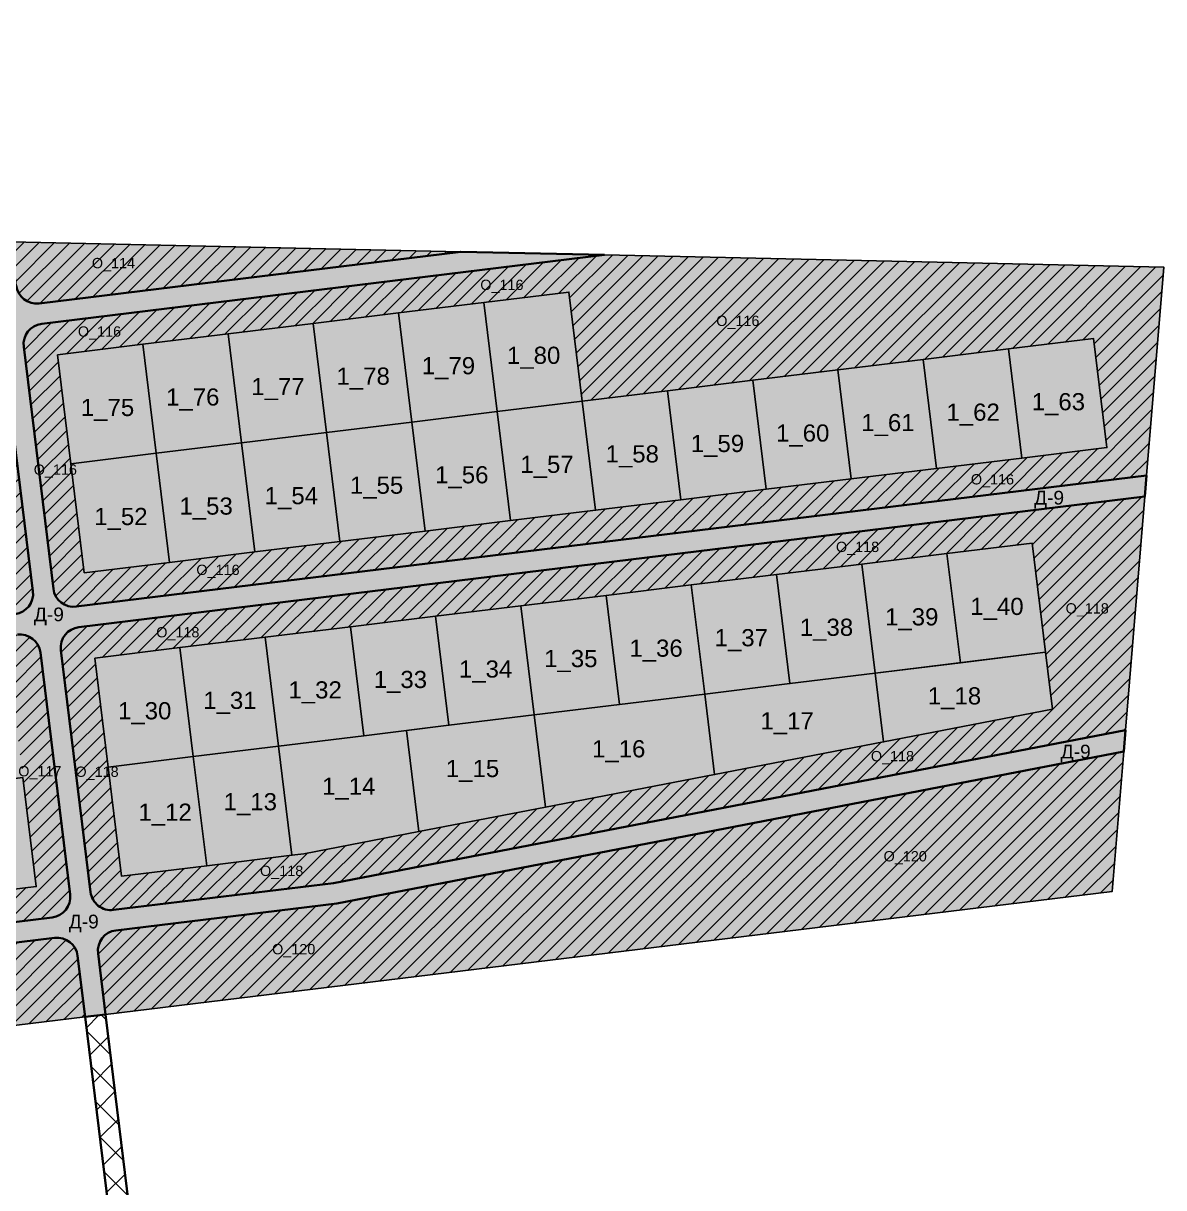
# Model space of a CAD drawing. Header units: millimetres. Extents: x 2242312 to 2245577, y 377443 to 382719.
# Drawn here: x 2245131.4 to 2245463.5, y 381053.5 to 381392.6 of the extents above; entities that cross this region are included whole.
import ezdxf

# ---------------------------------------------------------------- set-up
doc = ezdxf.new("R2010")
doc.units = ezdxf.units.MM
for name, color, linetype in [('подписи_участок_дорога', 250, 'Continuous'), ('подписи_участок_индивидуалка', 250, 'Continuous'), ('подписи_участок_прочее', 250, 'Continuous'), ('участок_собственность_общего_пользования', 5, 'Continuous')]:
    doc.layers.add(name, color=color, linetype=linetype)
doc.layers.add('Участки_зона_Ж_1_1_18_08_035001_228', color=7, linetype='Continuous', true_color=0x000000)
doc.layers.add('участок_муниципалитет_дороги', color=141, linetype='Continuous', lineweight=35)
doc.layers.add('участок_собственность_дороги', color=4, linetype='Continuous', lineweight=35)
for name, color, linetype, transparency in [('штриховка ИЖС', 171, 'Continuous', 0.4), ('штриховка собственность общего пользования', 3, 'Continuous', 0.4), ('штриховка_муниципалитет_дорога', 250, 'Continuous', 0.4), ('штриховка_собственность_дорога', 165, 'Continuous', 0.4), ('штриховка_участки_18_08_035001_228', 211, 'Continuous', 0.4)]:
    doc.layers.add(name, color=color, linetype=linetype, transparency=transparency)
doc.styles.get("Standard").update_dxf_attribs({"font": 'arial.ttf'})
pattern_1 = [(45, (0, 0), (-2.245064030267288, 2.245064030267288), [])]

msp = doc.modelspace()

# ---------------------------------------------------------------- hatches: boundary and pattern name
at = {"layer": 'штриховка ИЖС'}
h = msp.add_hatch(color=256, dxfattribs=at)
h.dxf.hatch_style = 1
h.paths.add_polyline_path([(2244714.231322432, 381346.5471019936), (2244790.066279856, 381392.6272068298), (2244810.87, 381379.6900000001), (2244902.319999999, 381322.8200000001), (2244931.689999999, 381333.2800000001), (2244934.469125163, 381333.2189593782), (2245300.640213776, 381325.17638855), (2245463.47, 381321.6), (2245448.45, 381139.72), (2244845.357467257, 381066.1298042504), (2244831.813704893, 381178.0879577319), (2244795.092087848, 381173.5901803936), (2244792.420237657, 381179.3077626937), (2244764.898874579, 381238.1718745364), (2244762.355728184, 381243.6131528653), (2244721.661553262, 381330.6544797303)])
at = {"layer": 'штриховка собственность общего пользования'}
h = msp.add_hatch(dxfattribs=at)
h.set_pattern_fill('ANSI31', color=256)
h.set_pattern_definition(pattern_1)
edge = h.paths.add_edge_path()
edge.add_line((2245127.806906113, 381328.9724941454), (2245129.360638556, 381316.2872134969))
edge.add_arc((2245135.316132374, 381317.0166608168), 6.000000000307049, 186.9829832393677, 276.9829832365415)
edge.add_line((2245136.045579693, 381311.0611669992), (2245258.792089362, 381326.0955395018))
edge.add_line((2245258.792089362, 381326.0955395018), (2245127.806906113, 381328.9724941454))
h = msp.add_hatch(dxfattribs=at)
h.set_pattern_fill('ANSI31', color=256)
h.set_pattern_definition(pattern_1)
edge = h.paths.add_edge_path()
edge.add_line((2245136.775027014, 381305.1056731811), (2245300.640213776, 381325.17638855))
edge.add_line((2245300.640213776, 381325.17638855), (2245463.47, 381321.6))
edge.add_line((2245463.47, 381321.6), (2245458.456112804, 381260.8858985945))
edge.add_line((2245458.456112804, 381260.8858985945), (2245146.865769674, 381222.7213487454))
edge.add_arc((2245146.136267611, 381228.6768358579), 6.000000000462864, 186.9829832344134, 276.98350989733325, ccw=False)
edge.add_line((2245140.180773793, 381227.9473885384), (2245131.548980516, 381298.4207320446))
edge.add_arc((2245137.504474334, 381299.1501793633), 6.000000000158441, 96.98298324075262, 186.9829832277816, ccw=False)
h.paths.add_polyline_path([(2245141.40402333, 381296.1016522408), (2245166.218580902, 381299.1410160731), (2245191.033138474, 381302.1803799054), (2245215.847696046, 381305.2197437377), (2245240.662253618, 381308.2591075699), (2245265.47681119, 381311.2984714021), (2245290.291368762, 381314.3378352345), (2245294.181754467, 381282.5752015421), (2245318.996312039, 381285.6145653744), (2245343.81086961, 381288.6539292066), (2245368.625427182, 381291.6932930389), (2245393.439984754, 381294.7326568711), (2245418.254542326, 381297.7720207034), (2245443.069099898, 381300.8113845357), (2245446.959485603, 381269.0487508434), (2245422.144928032, 381266.0093870112), (2245397.33037046, 381262.9700231789), (2245372.515812888, 381259.9306593467), (2245347.701255316, 381256.8912955144), (2245322.886697744, 381253.8519316822), (2245298.072140172, 381250.8125678499), (2245273.2575826, 381247.7732040177), (2245248.443025028, 381244.7338401855), (2245223.628467456, 381241.6944763532), (2245198.813909885, 381238.6551125209), (2245173.999352313, 381235.6157486887), (2245149.184794741, 381232.5763848564), (2245145.294409035, 381264.3390185487)], flags=16)
h = msp.add_hatch(dxfattribs=at)
h.set_pattern_fill('ANSI31', color=256)
h.set_pattern_definition(pattern_1)
edge = h.paths.add_edge_path()
edge.add_line((2244832.548551183, 381267.8430725982), (2245118.908545569, 381302.9173312234))
edge.add_arc((2245119.637992889, 381296.9618374068), 5.999999999289476, 6.982983231632488, 96.98298323775788, ccw=False)
edge.add_line((2245125.593486706, 381297.6912847258), (2245134.225279983, 381227.2179412222))
edge.add_arc((2245128.269786166, 381226.4884939021), 5.999999999858995, -83.01701675836892, 6.982983241011823, ccw=False)
edge.add_line((2245128.999233486, 381220.5330000851), (2244842.639239105, 381185.4587414592))
edge.add_line((2244842.639239105, 381185.4587414592), (2244832.548551183, 381267.8430725982))
h.paths.add_polyline_path([(2244843.629332467, 381259.6292862539), (2244868.443890039, 381262.6686500861), (2244893.258447611, 381265.7080139184), (2244918.073005183, 381268.7473777506), (2244942.887562755, 381271.7867415829), (2244967.702120327, 381274.8261054151), (2244992.516677899, 381277.8654692473), (2245017.331235471, 381280.9048330795), (2245042.145793043, 381283.9441969117), (2245066.960350615, 381286.9835607441), (2245091.774908186, 381290.0229245763), (2245116.589465758, 381293.0622884086), (2245120.479851463, 381261.2996547164), (2245124.370237169, 381229.5370210242), (2245099.555679597, 381226.4976571919), (2245074.741122025, 381223.4582933597), (2245049.926564453, 381220.4189295275), (2245025.112006881, 381217.3795656952), (2245000.297449309, 381214.3402018629), (2244975.482891737, 381211.3008380307), (2244950.668334166, 381208.2614741985), (2244925.853776594, 381205.2221103662), (2244901.039219022, 381202.1827465339), (2244876.22466145, 381199.1433827017), (2244851.410103878, 381196.1040188695), (2244847.519718172, 381227.8666525616)], flags=16)
h = msp.add_hatch(dxfattribs=at)
h.set_pattern_fill('ANSI31', color=256)
h.set_pattern_definition(pattern_1)
edge = h.paths.add_edge_path()
edge.add_arc((2245148.324609599, 381210.8103544093), 5.999999999837766, 96.98298323260087, 186.9829832393566, ccw=False)
edge.add_line((2245147.595162279, 381216.7658482265), (2245457.951817507, 381254.779292162))
edge.add_line((2245457.951817507, 381254.779292162), (2245452.333879068, 381186.7506208325))
edge.add_line((2245452.333879068, 381186.7506208325), (2245221.765551827, 381142.2301973218))
edge.add_line((2245221.765551827, 381142.2301973218), (2245157.685850196, 381134.3815170881))
edge.add_arc((2245156.956402875, 381140.337010904), 5.999999998823779, 186.9829832211277, 276.98298325174255, ccw=False)
edge.add_line((2245151.000909058, 381139.6075635862), (2245142.369115782, 381210.0809070894))
h.paths.add_polyline_path([(2245152.224158573, 381207.7618272844), (2245177.038716145, 381210.8011911167), (2245201.853273717, 381213.840554949), (2245226.667831289, 381216.8799187812), (2245251.482388861, 381219.9192826135), (2245276.296946432, 381222.9586464457), (2245301.111504004, 381225.9980102779), (2245325.926061576, 381229.0373741101), (2245350.740619148, 381232.0767379424), (2245375.55517672, 381235.1161017749), (2245400.369734292, 381238.1554656071), (2245425.184291864, 381241.1948294394), (2245429.074677569, 381209.4321957473), (2245431.10734485, 381192.8367033806), (2245381.897513296, 381183.3347801635), (2245332.68768174, 381173.8328569465), (2245283.477850185, 381164.3309337294), (2245246.570476519, 381157.2044913167), (2245213.073505316, 381150.7365632966), (2245209.634045127, 381150.3152875645), (2245184.819487555, 381147.2759237323), (2245160.004929984, 381144.2365599), (2245156.114544278, 381175.9991935922)], flags=16)
h = msp.add_hatch(dxfattribs=at)
h.set_pattern_fill('ANSI31', color=256)
h.set_pattern_definition(pattern_1)
edge = h.paths.add_edge_path()
edge.add_line((2244839.379766867, 381115.543865111), (2244831.813704893, 381178.0879577319))
edge.add_line((2244831.813704893, 381178.0879577319), (2245129.728680827, 381214.5775062687))
edge.add_arc((2245130.458128146, 381208.6220124512), 6.000000000156115, 6.9829832338505184, 96.9829832367443, ccw=False)
edge.add_line((2245136.413621964, 381209.3514597706), (2245145.04541524, 381138.8781162669))
edge.add_arc((2245139.08992142, 381138.14866895), 6.000000002243027, -83.01701673920593, 6.982983207423615, ccw=False)
edge.add_line((2245139.819368743, 381132.1931751305), (2244863.385197377, 381098.3346620358))
edge.add_line((2244863.385197377, 381098.3346620358), (2244862.230239121, 381107.764193913))
edge.add_line((2244862.230239121, 381107.764193913), (2244887.044796693, 381110.8035577453))
edge.add_line((2244887.044796693, 381110.8035577453), (2244911.859354265, 381113.8429215775))
edge.add_line((2244911.859354265, 381113.8429215775), (2244936.673911836, 381116.8822854097))
edge.add_line((2244936.673911836, 381116.8822854097), (2244961.488469408, 381119.921649242))
edge.add_line((2244961.488469408, 381119.921649242), (2244986.30302698, 381122.9610130743))
edge.add_line((2244986.30302698, 381122.9610130743), (2245011.117584552, 381126.0003769065))
edge.add_line((2245011.117584552, 381126.0003769065), (2245035.932142124, 381129.0397407387))
edge.add_line((2245035.932142124, 381129.0397407387), (2245060.746699696, 381132.079104571))
edge.add_line((2245060.746699696, 381132.079104571), (2245085.561257268, 381135.1184684033))
edge.add_line((2245085.561257268, 381135.1184684033), (2245110.37581484, 381138.1578322355))
edge.add_line((2245110.37581484, 381138.1578322355), (2245135.190372412, 381141.1971960678))
edge.add_line((2245135.190372412, 381141.1971960678), (2245131.299986707, 381172.95982976))
edge.add_line((2245131.299986707, 381172.95982976), (2245127.409601001, 381204.7224634522))
edge.add_line((2245127.409601001, 381204.7224634522), (2245102.595043429, 381201.6830996199))
edge.add_line((2245102.595043429, 381201.6830996199), (2245077.780485857, 381198.6437357877))
edge.add_line((2245077.780485857, 381198.6437357877), (2245052.965928285, 381195.6043719554))
edge.add_line((2245052.965928285, 381195.6043719554), (2245028.151370713, 381192.5650081232))
edge.add_line((2245028.151370713, 381192.5650081232), (2245003.336813142, 381189.525644291))
edge.add_line((2245003.336813142, 381189.525644291), (2244978.52225557, 381186.4862804587))
edge.add_line((2244978.52225557, 381186.4862804587), (2244953.707697998, 381183.4469166264))
edge.add_line((2244953.707697998, 381183.4469166264), (2244928.893140426, 381180.4075527942))
edge.add_line((2244928.893140426, 381180.4075527942), (2244904.078582854, 381177.3681889619))
edge.add_line((2244904.078582854, 381177.3681889619), (2244879.264025282, 381174.3288251297))
edge.add_line((2244879.264025282, 381174.3288251297), (2244854.44946771, 381171.2894612974))
edge.add_line((2244854.44946771, 381171.2894612974), (2244858.339853415, 381139.5268276052))
edge.add_line((2244858.339853415, 381139.5268276052), (2244860.953706311, 381118.1863080934))
edge.add_line((2244860.953706311, 381118.1863080934), (2244839.379766867, 381115.543865111))
h = msp.add_hatch(dxfattribs=at)
h.set_pattern_fill('ANSI31', color=256)
h.set_pattern_definition(pattern_1)
edge = h.paths.add_edge_path()
edge.add_line((2245155.367420461, 381103.9576530498), (2245153.189251015, 381121.7410821323))
edge.add_arc((2245159.144744833, 381122.4705294517), 5.999999999781154, 96.98298323273599, 186.9829832349429, ccw=False)
edge.add_line((2245158.415297513, 381128.4260232688), (2245222.700147145, 381136.299830665))
edge.add_line((2245222.700147145, 381136.299830665), (2245451.821057865, 381180.5407726127))
edge.add_line((2245451.821057865, 381180.5407726127), (2245448.45, 381139.72))
edge.add_line((2245448.45, 381139.72), (2245155.367420461, 381103.9576530498))
h = msp.add_hatch(dxfattribs=at)
h.set_pattern_fill('ANSI31', color=256)
h.set_pattern_definition(pattern_1)
edge = h.paths.add_edge_path()
edge.add_line((2244842.502268618, 381089.7320174887), (2245140.548816061, 381126.2376813111))
edge.add_arc((2245141.27826338, 381120.2821874936), 6.000000000156115, 6.98298323495402, 96.9829832367443, ccw=False)
edge.add_line((2245147.233757198, 381121.0116348131), (2245149.411594822, 381103.2309148614))
edge.add_line((2245149.411594822, 381103.2309148614), (2244845.357467257, 381066.1298042504))
edge.add_line((2244845.357467257, 381066.1298042504), (2244842.502268618, 381089.7320174887))
at = {"layer": 'штриховка_муниципалитет_дорога'}
h = msp.add_hatch(dxfattribs=at)
h.set_pattern_fill('ANSI37', color=256, scale=2)
h.set_pattern_definition([(45, (0, 0), (-4.490128060534577, 4.490128060534577), []), (135, (0, 0), (-4.490128060534577, -4.490128060534576), [])])
h.paths.add_polyline_path([(2245164.083541497, 380983.443391602), (2245149.411594822, 381103.2309148614), (2245155.367420461, 381103.9576530498), (2245170.138564099, 380983.3602469097)])
at = {"layer": 'штриховка_собственность_дорога'}
h = msp.add_hatch(color=256, dxfattribs=at)
h.dxf.hatch_style = 1
edge = h.paths.add_edge_path()
edge.add_line((2244860.61398358, 381281.3553449487), (2244861.829729112, 381271.4295219196))
edge.add_line((2244861.829729112, 381271.4295219196), (2245118.908545569, 381302.9173312234))
edge.add_arc((2245119.637992888, 381296.9618374061), 5.999999999926175, 6.982983237712574, 96.98298323253329, ccw=False)
edge.add_line((2245125.593486706, 381297.6912847258), (2245134.225279983, 381227.2179412222))
edge.add_arc((2245128.269786166, 381226.4884939023), 5.999999999837766, -83.01701675857169, 6.982983239356713, ccw=False)
edge.add_line((2245128.999233486, 381220.5330000851), (2244792.419072307, 381179.307619958))
edge.add_line((2244792.419072307, 381179.307619958), (2244795.092087848, 381173.5901803936))
edge.add_line((2244795.092087848, 381173.5901803936), (2245129.728680827, 381214.5775062687))
edge.add_arc((2245130.458128146, 381208.6220124514), 6.000000000040563, 6.982983238253212, 96.98298323687948, ccw=False)
edge.add_line((2245136.413621963, 381209.3514597712), (2245145.04541524, 381138.8781162669))
edge.add_arc((2245139.089921422, 381138.1486689477), 6.000000000215054, -83.01701675415791, 6.982983232195409, ccw=False)
edge.add_line((2245139.819368743, 381132.1931751305), (2244863.385197377, 381098.3346620358))
edge.add_line((2244863.385197377, 381098.3346620358), (2244860.953706311, 381118.1863080934))
edge.add_line((2244860.953706311, 381118.1863080934), (2244839.379766856, 381115.5438652002))
edge.add_line((2244839.379766856, 381115.5438652002), (2244842.502268618, 381089.7320174887))
edge.add_line((2244842.502268618, 381089.7320174887), (2245140.548816061, 381126.2376813112))
edge.add_arc((2245141.27826338, 381120.2821874939), 5.999999999983951, 6.982983232747074, 96.9829832324657, ccw=False)
edge.add_line((2245147.233757198, 381121.0116348131), (2245149.411594822, 381103.2309148614))
edge.add_line((2245149.411594822, 381103.2309148614), (2245155.367420461, 381103.9576530498))
edge.add_line((2245155.367420461, 381103.9576530498), (2245153.189251015, 381121.7410821323))
edge.add_arc((2245159.144744833, 381122.4705294514), 6.000000000207978, 96.98298324136078, 186.9829832316437, ccw=False)
edge.add_line((2245158.415297513, 381128.4260232687), (2245222.700147144, 381136.2998306649))
edge.add_line((2245222.700147144, 381136.2998306649), (2245451.821057866, 381180.5407726128))
edge.add_line((2245451.821057866, 381180.5407726128), (2245452.333879068, 381186.7506208326))
edge.add_line((2245452.333879068, 381186.7506208326), (2245221.765551827, 381142.2301973217))
edge.add_line((2245221.765551827, 381142.2301973217), (2245157.685850195, 381134.3815170881))
edge.add_arc((2245156.956402876, 381140.3370109054), 5.999999999926175, 186.9829832321954, 276.9829832325333, ccw=False)
edge.add_line((2245151.000909058, 381139.6075635862), (2245142.369115782, 381210.0809070894))
edge.add_arc((2245148.324609599, 381210.8103544092), 6.00000000028582, 96.98298324136078, 186.9829832377126, ccw=False)
edge.add_line((2245147.595162279, 381216.7658482264), (2245457.951817507, 381254.779292162))
edge.add_line((2245457.951817507, 381254.779292162), (2245458.456112804, 381260.8858985945))
edge.add_line((2245458.456112804, 381260.8858985945), (2245146.86571493, 381222.7213420402))
edge.add_arc((2245146.13626761, 381228.6768358575), 5.999999999983951, 186.982983238816, 276.9829832324657, ccw=False)
edge.add_line((2245140.180773793, 381227.9473885376), (2245131.548980516, 381298.4207320446))
edge.add_arc((2245137.504474333, 381299.1501793638), 5.999999999759924, 96.982983236947, 186.9829832332877, ccw=False)
edge.add_line((2245136.775027014, 381305.1056731811), (2245300.640213776, 381325.17638855))
edge.add_line((2245300.640213776, 381325.17638855), (2245258.792089362, 381326.0955395018))
edge.add_line((2245258.792089362, 381326.0955395018), (2245136.045579693, 381311.0611669991))
edge.add_arc((2245135.316132374, 381317.0166608164), 5.999999999983951, 186.9829832382643, 276.9829832324657, ccw=False)
edge.add_line((2245129.360638556, 381316.2872134966), (2245127.806906112, 381328.9724941454))
edge.add_line((2245127.806906112, 381328.9724941454), (2245121.745761547, 381329.1056209432))
edge.add_line((2245121.745761547, 381329.1056209432), (2245123.40514474, 381315.5577661783))
edge.add_arc((2245117.449650923, 381314.8283188585), 5.999999999823613, -83.0170167585041, 6.982983238253212, ccw=False)
edge.add_line((2245118.179098243, 381308.8728250414), (2244865.070611005, 381277.8713139505))
edge.add_arc((2244864.584312791, 381281.841643162), 3.999999999988137, 186.9829832390863, 276.98298323918766, ccw=False)
at = {"layer": 'штриховка_участки_18_08_035001_228'}
h = msp.add_hatch(color=256, dxfattribs=at)
h.dxf.hatch_style = 1
h.paths.add_polyline_path([(2245191.033138474, 381302.1803799053), (2245215.847696046, 381305.2197437375), (2245219.738081751, 381273.4571100454), (2245194.923524179, 381270.4177462131)])
h.paths.add_polyline_path([(2245166.218580902, 381299.1410160731), (2245191.033138474, 381302.1803799053), (2245194.923524179, 381270.4177462131), (2245170.108966607, 381267.3783823809)])
h.paths.add_polyline_path([(2245141.40402333, 381296.1016522408), (2245166.218580902, 381299.1410160731), (2245170.108966607, 381267.3783823809), (2245145.294409035, 381264.3390185487)])
h.paths.add_polyline_path([(2245194.923524179, 381270.4177462131), (2245219.738081751, 381273.4571100454), (2245223.628467456, 381241.6944763532), (2245198.813909885, 381238.6551125209)])
h.paths.add_polyline_path([(2245170.108966607, 381267.3783823809), (2245194.923524179, 381270.4177462131), (2245198.813909885, 381238.6551125209), (2245173.999352313, 381235.6157486887)])
h.paths.add_polyline_path([(2245145.294409035, 381264.3390185487), (2245170.108966607, 381267.3783823809), (2245173.999352313, 381235.6157486887), (2245149.184794741, 381232.5763848564)])
h.paths.add_polyline_path([(2245265.47681119, 381311.2984714021), (2245290.291368762, 381314.3378352344), (2245294.181754467, 381282.5752015421), (2245269.367196895, 381279.5358377098)])
h.paths.add_polyline_path([(2245240.662253618, 381308.2591075699), (2245265.47681119, 381311.2984714021), (2245269.367196895, 381279.5358377099), (2245244.552639323, 381276.4964738776)])
h.paths.add_polyline_path([(2245215.847696046, 381305.2197437376), (2245240.662253618, 381308.2591075699), (2245244.552639323, 381276.4964738776), (2245219.738081751, 381273.4571100454)])
h.paths.add_polyline_path([(2245269.367196895, 381279.5358377099), (2245294.181754467, 381282.5752015421), (2245298.072140172, 381250.8125678499), (2245273.2575826, 381247.7732040177)])
h.paths.add_polyline_path([(2245244.552639323, 381276.4964738776), (2245269.367196895, 381279.5358377099), (2245273.2575826, 381247.7732040177), (2245248.443025028, 381244.7338401855)])
h.paths.add_polyline_path([(2245219.738081751, 381273.4571100454), (2245244.552639323, 381276.4964738776), (2245248.443025028, 381244.7338401855), (2245223.628467456, 381241.6944763532)])
h.paths.add_polyline_path([(2245343.81086961, 381288.6539292066), (2245368.625427182, 381291.6932930389), (2245372.515812888, 381259.9306593467), (2245347.701255316, 381256.8912955144)])
h.paths.add_polyline_path([(2245318.996312039, 381285.6145653744), (2245343.81086961, 381288.6539292067), (2245347.701255316, 381256.8912955144), (2245322.886697744, 381253.8519316822)])
h.paths.add_polyline_path([(2245294.181754467, 381282.5752015421), (2245318.996312039, 381285.6145653744), (2245322.886697744, 381253.8519316822), (2245298.072140172, 381250.8125678499)])
h.paths.add_polyline_path([(2245418.254542326, 381297.7720207034), (2245443.069099898, 381300.8113845357), (2245446.959485603, 381269.0487508434), (2245422.144928032, 381266.0093870112)])
h.paths.add_polyline_path([(2245393.439984754, 381294.7326568711), (2245418.254542326, 381297.7720207034), (2245422.144928032, 381266.0093870112), (2245397.33037046, 381262.9700231789)])
h.paths.add_polyline_path([(2245368.625427182, 381291.6932930389), (2245393.439984754, 381294.7326568711), (2245397.33037046, 381262.9700231789), (2245372.515812888, 381259.9306593467)])
h.paths.add_polyline_path([(2245177.038716145, 381210.8011911167), (2245201.853273717, 381213.840554949), (2245205.743659422, 381182.0779212567), (2245180.92910185, 381179.0385574244)])
h.paths.add_polyline_path([(2245152.224158573, 381207.7618272844), (2245177.038716145, 381210.8011911167), (2245180.92910185, 381179.0385574244), (2245156.114544278, 381175.9991935922)])
h.paths.add_polyline_path([(2245180.92910185, 381179.0385574244), (2245205.743659422, 381182.0779212567), (2245209.634045127, 381150.3152875645), (2245184.819487555, 381147.2759237323)])
h.paths.add_polyline_path([(2245156.114544278, 381175.9991935922), (2245180.92910185, 381179.0385574244), (2245184.819487555, 381147.2759237323), (2245160.004929984, 381144.2365599)])
h.paths.add_polyline_path([(2245251.482388861, 381219.9192826134), (2245276.296946432, 381222.9586464457), (2245280.187332137, 381191.1960127535), (2245255.372774566, 381188.1566489212)])
h.paths.add_polyline_path([(2245226.667831289, 381216.8799187812), (2245251.482388861, 381219.9192826134), (2245255.372774566, 381188.1566489212), (2245230.558216994, 381185.1172850889)])
h.paths.add_polyline_path([(2245201.853273717, 381213.840554949), (2245226.667831289, 381216.8799187812), (2245230.558216994, 381185.1172850889), (2245205.743659422, 381182.0779212567)])
h.paths.add_polyline_path([(2245255.372774566, 381188.1566489212), (2245280.187332137, 381191.1960127535), (2245283.477850185, 381164.3309337294), (2245246.570476519, 381157.2044913167), (2245242.96549578, 381186.636967005)])
h.paths.add_polyline_path([(2245205.743659422, 381182.0779212567), (2245230.558216994, 381185.117285089), (2245242.96549578, 381186.636967005), (2245246.570476519, 381157.2044913167), (2245213.073505311, 381150.7365632957), (2245209.634045127, 381150.3152875645)])
h.paths.add_polyline_path([(2245325.926061576, 381229.0373741101), (2245350.740619148, 381232.0767379424), (2245354.631004853, 381200.3141042502), (2245329.816447281, 381197.274740418)])
h.paths.add_polyline_path([(2245301.111504004, 381225.9980102779), (2245325.926061576, 381229.0373741101), (2245329.816447281, 381197.274740418), (2245305.001889709, 381194.2353765857)])
h.paths.add_polyline_path([(2245276.296946432, 381222.9586464457), (2245301.111504004, 381225.9980102779), (2245305.001889709, 381194.2353765857), (2245280.187332137, 381191.1960127535)])
h.paths.add_polyline_path([(2245354.631004853, 381200.3141042502), (2245379.445562425, 381203.3534680825), (2245381.897513296, 381183.3347801635), (2245332.68768174, 381173.8328569465), (2245329.816447281, 381197.274740418)])
h.paths.add_polyline_path([(2245305.001889709, 381194.2353765857), (2245329.816447281, 381197.274740418), (2245332.68768174, 381173.8328569465), (2245283.477850185, 381164.3309337295), (2245280.187332137, 381191.1960127535)])
h.paths.add_polyline_path([(2245400.369734292, 381238.1554656069), (2245425.184291864, 381241.1948294395), (2245429.074677569, 381209.432195747), (2245404.260119997, 381206.3928319147)])
h.paths.add_polyline_path([(2245375.55517672, 381235.1161017747), (2245400.369734292, 381238.1554656071), (2245404.260119997, 381206.3928319147), (2245379.445562425, 381203.3534680824)])
h.paths.add_polyline_path([(2245379.445562425, 381203.3534680825), (2245429.074677569, 381209.4321957472), (2245431.10734485, 381192.8367033806), (2245381.897513296, 381183.3347801635)])
h.paths.add_polyline_path([(2245350.740619148, 381232.0767379424), (2245375.55517672, 381235.1161017747), (2245379.445562425, 381203.3534680824), (2245354.631004854, 381200.3141042501)])
h = msp.add_hatch(color=256, dxfattribs=at)
h.dxf.hatch_style = 1
h.paths.add_polyline_path([(2244858.339853415, 381139.5268276052), (2244854.44946771, 381171.2894612974), (2244879.264025282, 381174.3288251297), (2244883.154410987, 381142.5661914375)])
h.paths.add_polyline_path([(2244879.264025282, 381174.3288251297), (2244904.078582854, 381177.3681889619), (2244907.968968559, 381145.6055552698), (2244883.154410987, 381142.5661914375)])
h.paths.add_polyline_path([(2244904.078582854, 381177.3681889619), (2244928.893140426, 381180.4075527942), (2244932.783526131, 381148.644919102), (2244907.968968559, 381145.6055552698)])
h.paths.add_polyline_path([(2244928.893140426, 381180.4075527942), (2244953.707697998, 381183.4469166265), (2244957.598083703, 381151.6842829342), (2244932.783526131, 381148.644919102)])
h.paths.add_polyline_path([(2244953.707697998, 381183.4469166264), (2244978.52225557, 381186.4862804589), (2244982.412641275, 381154.7236467664), (2244957.598083703, 381151.6842829342)])
h.paths.add_polyline_path([(2244978.52225557, 381186.4862804589), (2245003.336813142, 381189.5256442913), (2245007.227198847, 381157.7630105987), (2244982.412641275, 381154.7236467664)])
h.paths.add_polyline_path([(2245003.336813142, 381189.525644291), (2245028.151370713, 381192.5650081232), (2245032.041756419, 381160.802374431), (2245007.227198847, 381157.7630105988)])
h.paths.add_polyline_path([(2245028.151370713, 381192.5650081232), (2245052.965928285, 381195.6043719554), (2245056.85631399, 381163.8417382632), (2245032.041756419, 381160.802374431)])
h.paths.add_polyline_path([(2245052.965928285, 381195.6043719554), (2245077.780485857, 381198.6437357877), (2245081.670871562, 381166.8811020955), (2245056.85631399, 381163.8417382632)])
h.paths.add_polyline_path([(2245077.780485857, 381198.6437357877), (2245102.595043429, 381201.6830996199), (2245106.485429134, 381169.9204659277), (2245081.670871562, 381166.8811020955)])
h.paths.add_polyline_path([(2245102.595043429, 381201.6830996199), (2245127.409601001, 381204.7224634522), (2245131.299986706, 381172.95982976), (2245106.485429134, 381169.9204659277)])
h.paths.add_polyline_path([(2245110.37581484, 381138.1578322355), (2245085.561257268, 381135.1184684033), (2245081.670871562, 381166.8811020955), (2245106.485429134, 381169.9204659277)])
h.paths.add_polyline_path([(2245135.190372412, 381141.1971960678), (2245110.37581484, 381138.1578322355), (2245106.485429134, 381169.9204659277), (2245131.299986706, 381172.95982976)])
h.paths.add_polyline_path([(2245060.746699696, 381132.079104571), (2245056.85631399, 381163.8417382632), (2245081.670871562, 381166.8811020955), (2245085.561257268, 381135.1184684033)])
h.paths.add_polyline_path([(2245032.041756419, 381160.802374431), (2245056.85631399, 381163.8417382632), (2245060.746699696, 381132.079104571), (2245035.932142124, 381129.0397407387)])
h.paths.add_polyline_path([(2245007.227198847, 381157.7630105987), (2245032.041756419, 381160.802374431), (2245035.932142124, 381129.0397407387), (2245011.117584552, 381126.0003769065)])
h.paths.add_polyline_path([(2244982.412641275, 381154.7236467664), (2245007.227198847, 381157.7630105987), (2245011.117584552, 381126.0003769065), (2244986.30302698, 381122.9610130743)])
h.paths.add_polyline_path([(2244957.598083703, 381151.6842829342), (2244982.412641275, 381154.7236467664), (2244986.30302698, 381122.9610130743), (2244961.488469408, 381119.921649242)])
h.paths.add_polyline_path([(2244932.783526131, 381148.644919102), (2244957.598083703, 381151.6842829342), (2244961.488469408, 381119.921649242), (2244936.673911836, 381116.8822854097)])
h.paths.add_polyline_path([(2244907.968968559, 381145.6055552698), (2244932.783526131, 381148.644919102), (2244936.673911836, 381116.8822854098), (2244911.859354265, 381113.8429215775)])
h.paths.add_polyline_path([(2244883.154410987, 381142.5661914375), (2244907.968968559, 381145.6055552698), (2244911.859354265, 381113.8429215775), (2244887.044796693, 381110.8035577453)])
h.paths.add_polyline_path([(2244858.339853415, 381139.5268276052), (2244883.154410987, 381142.5661914375), (2244887.044796693, 381110.8035577453), (2244862.230239121, 381107.764193913)])

# ---------------------------------------------------------------- linework, layer by layer
at = {"layer": 'Участки_зона_Ж_1_1_18_08_035001_228'}
for points in [[(2245265.47681119, 381311.2984714021), (2245290.291368762, 381314.3378352344), (2245294.181754467, 381282.5752015421), (2245269.367196895, 381279.5358377098)], [(2245215.847696046, 381305.2197437376), (2245240.662253618, 381308.2591075699), (2245244.552639323, 381276.4964738776), (2245219.738081751, 381273.4571100454)], [(2245240.662253618, 381308.2591075699), (2245265.47681119, 381311.2984714021), (2245269.367196895, 381279.5358377099), (2245244.552639323, 381276.4964738776)], [(2245191.033138474, 381302.1803799053), (2245215.847696046, 381305.2197437375), (2245219.738081751, 381273.4571100454), (2245194.923524179, 381270.4177462131)], [(2245166.218580902, 381299.1410160731), (2245191.033138474, 381302.1803799053), (2245194.923524179, 381270.4177462131), (2245170.108966607, 381267.3783823809)], [(2245141.40402333, 381296.1016522408), (2245166.218580902, 381299.1410160731), (2245170.108966607, 381267.3783823809), (2245145.294409035, 381264.3390185487)], [(2245393.439984754, 381294.7326568711), (2245418.254542326, 381297.7720207034), (2245422.144928032, 381266.0093870112), (2245397.33037046, 381262.9700231789)], [(2245418.254542326, 381297.7720207034), (2245443.069099898, 381300.8113845357), (2245446.959485603, 381269.0487508434), (2245422.144928032, 381266.0093870112)], [(2245368.625427182, 381291.6932930389), (2245393.439984754, 381294.7326568711), (2245397.33037046, 381262.9700231789), (2245372.515812888, 381259.9306593467)], [(2245343.81086961, 381288.6539292066), (2245368.625427182, 381291.6932930389), (2245372.515812888, 381259.9306593467), (2245347.701255316, 381256.8912955144)], [(2245318.996312039, 381285.6145653744), (2245343.81086961, 381288.6539292067), (2245347.701255316, 381256.8912955144), (2245322.886697744, 381253.8519316822)], [(2245294.181754467, 381282.5752015421), (2245318.996312039, 381285.6145653744), (2245322.886697744, 381253.8519316822), (2245298.072140172, 381250.8125678499)], [(2245269.367196895, 381279.5358377099), (2245294.181754467, 381282.5752015421), (2245298.072140172, 381250.8125678499), (2245273.2575826, 381247.7732040177)], [(2245244.552639323, 381276.4964738776), (2245269.367196895, 381279.5358377099), (2245273.2575826, 381247.7732040177), (2245248.443025028, 381244.7338401855)], [(2245219.738081751, 381273.4571100454), (2245244.552639323, 381276.4964738776), (2245248.443025028, 381244.7338401855), (2245223.628467456, 381241.6944763532)], [(2245194.923524179, 381270.4177462131), (2245219.738081751, 381273.4571100454), (2245223.628467456, 381241.6944763532), (2245198.813909885, 381238.6551125209)], [(2245145.294409035, 381264.3390185487), (2245170.108966607, 381267.3783823809), (2245173.999352313, 381235.6157486887), (2245149.184794741, 381232.5763848564)], [(2245170.108966607, 381267.3783823809), (2245194.923524179, 381270.4177462131), (2245198.813909885, 381238.6551125209), (2245173.999352313, 381235.6157486887)], [(2245400.369734292, 381238.1554656069), (2245425.184291864, 381241.1948294395), (2245429.074677569, 381209.432195747), (2245404.260119997, 381206.3928319147)], [(2245375.55517672, 381235.1161017747), (2245400.369734292, 381238.1554656071), (2245404.260119997, 381206.3928319147), (2245379.445562425, 381203.3534680824)], [(2245350.740619148, 381232.0767379424), (2245375.55517672, 381235.1161017747), (2245379.445562425, 381203.3534680824), (2245354.631004854, 381200.3141042501)], [(2245325.926061576, 381229.0373741101), (2245350.740619148, 381232.0767379424), (2245354.631004853, 381200.3141042502), (2245329.816447281, 381197.274740418)], [(2245301.111504004, 381225.9980102779), (2245325.926061576, 381229.0373741101), (2245329.816447281, 381197.274740418), (2245305.001889709, 381194.2353765857)], [(2245276.296946432, 381222.9586464457), (2245301.111504004, 381225.9980102779), (2245305.001889709, 381194.2353765857), (2245280.187332137, 381191.1960127535)], [(2245226.667831289, 381216.8799187812), (2245251.482388861, 381219.9192826134), (2245255.372774566, 381188.1566489212), (2245230.558216994, 381185.1172850889)], [(2245251.482388861, 381219.9192826134), (2245276.296946432, 381222.9586464457), (2245280.187332137, 381191.1960127535), (2245255.372774566, 381188.1566489212)], [(2245201.853273717, 381213.840554949), (2245226.667831289, 381216.8799187812), (2245230.558216994, 381185.1172850889), (2245205.743659422, 381182.0779212567)], [(2245177.038716145, 381210.8011911167), (2245201.853273717, 381213.840554949), (2245205.743659422, 381182.0779212567), (2245180.92910185, 381179.0385574244)], [(2245152.224158573, 381207.7618272844), (2245177.038716145, 381210.8011911167), (2245180.92910185, 381179.0385574244), (2245156.114544278, 381175.9991935922)], [(2245379.445562425, 381203.3534680825), (2245429.074677569, 381209.4321957472), (2245431.10734485, 381192.8367033806), (2245381.897513296, 381183.3347801635)], [(2245354.631004853, 381200.3141042502), (2245379.445562425, 381203.3534680825), (2245381.897513296, 381183.3347801635), (2245332.68768174, 381173.8328569465), (2245329.816447281, 381197.274740418)], [(2245305.001889709, 381194.2353765857), (2245329.816447281, 381197.274740418), (2245332.68768174, 381173.8328569465), (2245283.477850185, 381164.3309337295), (2245280.187332137, 381191.1960127535)], [(2245255.372774566, 381188.1566489212), (2245280.187332137, 381191.1960127535), (2245283.477850185, 381164.3309337294), (2245246.570476519, 381157.2044913167), (2245242.96549578, 381186.636967005)], [(2245205.743659422, 381182.0779212567), (2245230.558216994, 381185.117285089), (2245242.96549578, 381186.636967005), (2245246.570476519, 381157.2044913167), (2245213.073505311, 381150.7365632957), (2245209.634045127, 381150.3152875645)], [(2245180.92910185, 381179.0385574244), (2245205.743659422, 381182.0779212567), (2245209.634045127, 381150.3152875645), (2245184.819487555, 381147.2759237323)], [(2245156.114544278, 381175.9991935922), (2245180.92910185, 381179.0385574244), (2245184.819487555, 381147.2759237323), (2245160.004929984, 381144.2365599)], [(2245135.190372412, 381141.1971960678), (2245110.37581484, 381138.1578322355), (2245106.485429134, 381169.9204659277), (2245131.299986706, 381172.95982976)]]:
    msp.add_lwpolyline(points, close=True, dxfattribs=at)
at = {"layer": 'участок_муниципалитет_дороги'}
msp.add_lwpolyline([(2245164.083541497, 380983.443391602), (2245149.411594822, 381103.2309148614), (2245155.367420461, 381103.9576530498), (2245170.138564099, 380983.3602469097)], close=True, dxfattribs=at)
at = {"layer": 'участок_собственность_дороги'}
for points in [[(2244842.502268618, 381089.7320174887), (2245140.548816061, 381126.2376813112, -0.4142135623817163), (2245147.233757198, 381121.0116348131), (2245149.411594822, 381103.2309148614), (2245155.367420461, 381103.9576530498), (2245153.189251015, 381121.7410821323, -0.4142135623354976), (2245158.415297513, 381128.4260232687), (2245222.700147144, 381136.2998306649), (2245451.821057866, 381180.5407726128), (2245452.333879068, 381186.7506208326), (2245221.765551827, 381142.2301973217), (2245157.685850195, 381134.3815170881, -0.4142135623817163), (2245151.000909058, 381139.6075635862), (2245142.369115782, 381210.0809070894, -0.4142135623703214), (2245147.595162279, 381216.7658482264), (2245457.951817507, 381254.779292162), (2245458.456112804, 381260.8858985945), (2245146.86571493, 381222.7213420402, -0.4142135623544924), (2245140.180773793, 381227.9473885376), (2245131.548980516, 381298.4207320446, -0.4142135623418291), (2245136.775027014, 381305.1056731811), (2245300.640213776, 381325.17638855), (2245258.792089362, 381326.0955395018), (2245136.045579693, 381311.0611669991, -0.4142135623569673), (2245129.360638556, 381316.2872134966)], [(2245125.593486706, 381297.6912847258), (2245134.225279983, 381227.2179412222, -0.4142135623536879), (2245128.999233486, 381220.5330000851)], [(2245129.728680827, 381214.5775062687, -0.4142135623594422), (2245136.413621963, 381209.3514597712), (2245145.04541524, 381138.8781162669, -0.4142135623156982), (2245139.819368743, 381132.1931751305), (2244863.385197377, 381098.3346620358)]]:
    msp.add_lwpolyline(points, format="xyb", dxfattribs=at)
at = {"layer": 'участок_собственность_общего_пользования'}
for points in [[(2245127.806906113, 381328.9724941454), (2245129.360638556, 381316.2872134969, 0.4142135623586478), (2245136.045579693, 381311.0611669992), (2245258.792089362, 381326.0955395018)], [(2245136.775027014, 381305.1056731811), (2245300.640213776, 381325.17638855), (2245463.47, 381321.6), (2245458.456112804, 381260.8858985945), (2245146.865769674, 381222.7213487454, -0.4142162546602082), (2245140.180773793, 381227.9473885384), (2245131.548980516, 381298.4207320446, -0.4142135622839366)], [(2244832.548551183, 381267.8430725982), (2245118.908545569, 381302.9173312234, -0.4142135624210412), (2245125.593486706, 381297.6912847258), (2245134.225279983, 381227.2179412222, -0.4142135623699292), (2245128.999233486, 381220.5330000851), (2244842.639239105, 381185.4587414592)], [(2245142.369115782, 381210.0809070894, -0.4142135624084348), (2245147.595162279, 381216.7658482265), (2245457.951817507, 381254.779292162), (2245452.333879068, 381186.7506208325), (2245221.765551827, 381142.2301973218), (2245157.685850196, 381134.3815170881, -0.4142135625232651), (2245151.000909058, 381139.6075635862)], [(2245155.367420461, 381103.9576530498), (2245153.189251015, 381121.7410821323, -0.4142135623843764), (2245158.415297513, 381128.4260232688), (2245222.700147145, 381136.299830665), (2245451.821057865, 381180.5407726127), (2245448.45, 381139.72)], [(2244842.502268618, 381089.7320174887), (2245140.548816061, 381126.2376813111, -0.414213562382247), (2245147.233757198, 381121.0116348131), (2245149.411594822, 381103.2309148614), (2244845.357467257, 381066.1298042504)]]:
    msp.add_lwpolyline(points, format="xyb", close=True, dxfattribs=at)
for points in [[(2245141.40402333, 381296.1016522408), (2245166.218580902, 381299.1410160731), (2245191.033138474, 381302.1803799054), (2245215.847696046, 381305.2197437377), (2245240.662253618, 381308.2591075699), (2245265.47681119, 381311.2984714021), (2245290.291368762, 381314.3378352345), (2245294.181754467, 381282.5752015421), (2245318.996312039, 381285.6145653744), (2245343.81086961, 381288.6539292066), (2245368.625427182, 381291.6932930389), (2245393.439984754, 381294.7326568711), (2245418.254542326, 381297.7720207034), (2245443.069099898, 381300.8113845357), (2245446.959485603, 381269.0487508434), (2245422.144928032, 381266.0093870112), (2245397.33037046, 381262.9700231789), (2245372.515812888, 381259.9306593467), (2245347.701255316, 381256.8912955144), (2245322.886697744, 381253.8519316822), (2245298.072140172, 381250.8125678499), (2245273.2575826, 381247.7732040177), (2245248.443025028, 381244.7338401855), (2245223.628467456, 381241.6944763532), (2245198.813909885, 381238.6551125209), (2245173.999352313, 381235.6157486887), (2245149.184794741, 381232.5763848564), (2245145.294409035, 381264.3390185487)], [(2245152.224158573, 381207.7618272844), (2245177.038716145, 381210.8011911167), (2245201.853273717, 381213.840554949), (2245226.667831289, 381216.8799187812), (2245251.482388861, 381219.9192826135), (2245276.296946432, 381222.9586464457), (2245301.111504004, 381225.9980102779), (2245325.926061576, 381229.0373741101), (2245350.740619148, 381232.0767379424), (2245375.55517672, 381235.1161017749), (2245400.369734292, 381238.1554656071), (2245425.184291864, 381241.1948294394), (2245429.074677569, 381209.4321957473), (2245431.10734485, 381192.8367033806), (2245381.897513296, 381183.3347801635), (2245332.68768174, 381173.8328569465), (2245283.477850185, 381164.3309337294), (2245246.570476519, 381157.2044913167), (2245213.073505316, 381150.7365632966), (2245209.634045127, 381150.3152875645), (2245184.819487555, 381147.2759237323), (2245160.004929984, 381144.2365599), (2245156.114544278, 381175.9991935922)]]:
    msp.add_lwpolyline(points, close=True, dxfattribs=at)
msp.add_lwpolyline([(2245129.728680827, 381214.5775062687, -0.4142135623878878), (2245136.413621964, 381209.3514597706), (2245145.04541524, 381138.8781162669, -0.414213562079891), (2245139.819368743, 381132.1931751305), (2244863.385197377, 381098.3346620358)], format="xyb", dxfattribs=at)
msp.add_lwpolyline([(2245110.37581484, 381138.1578322355), (2245135.190372412, 381141.1971960678), (2245131.299986707, 381172.95982976)], dxfattribs=at)

# ---------------------------------------------------------------- texts
at = {"layer": 'подписи_участок_дорога', "char_height": 4, "attachment_point": 1}
for insert in [(2245425.715254652, 381256.4598297947), (2245134.50292323, 381222.4673375329), (2245433.468949893, 381182.5108179362), (2245144.647085777, 381133.0114066852)]:
    msp.add_mtext_dynamic_manual_height_columns('Д-9', width=17.88472335319966, gutter_width=12.5, heights=[0], dxfattribs=dict(at, insert=insert))
at = {"layer": 'подписи_участок_индивидуалка', "char_height": 5, "attachment_point": 1}
for s, insert in [('1_80', (2245272.254416337, 381298.4381940033)), ('1_79', (2245247.439858765, 381295.3988301711)), ('1_78', (2245222.625301193, 381292.3594663388)), ('1_77', (2245197.810743622, 381289.3201025066)), ('1_76', (2245172.99618605, 381286.2807386743)), ('1_63', (2245425.032147474, 381284.9117433046)), ('1_75', (2245148.181628478, 381283.2413748421)), ('1_62', (2245400.217589902, 381281.8723794724)), ('1_61', (2245375.40303233, 381278.8330156401)), ('1_60', (2245350.588474758, 381275.7936518079)), ('1_59', (2245325.773917186, 381272.7542879756)), ('1_58', (2245300.959359614, 381269.7149241433)), ('1_57', (2245276.144802042, 381266.6755603111)), ('1_55', (2245226.515686898, 381260.5968326466)), ('1_56', (2245251.33024447, 381263.6361964789)), ('1_54', (2245201.701129327, 381257.5574688144)), ('1_53', (2245176.886571755, 381254.5181049821)), ('1_52', (2245152.072014183, 381251.4787411499)), ('1_40', (2245407.147339439, 381225.2951882082)), ('1_39', (2245382.332781868, 381222.2558243759)), ('1_38', (2245357.518224296, 381219.2164605436)), ('1_36', (2245307.889109152, 381213.1377328791)), ('1_37', (2245332.703666724, 381216.1770967113)), ('1_35', (2245283.07455158, 381210.0983690469)), ('1_34', (2245258.259994008, 381207.0590052147)), ('1_33', (2245233.445436436, 381204.0196413824)), ('1_32', (2245208.630878864, 381200.9802775502)), ('1_31', (2245183.816321292, 381197.9409137179)), ('1_18', (2245394.790389635, 381199.2401332877)), ('1_30', (2245159.001763721, 381194.9015498856)), ('1_17', (2245346.050409042, 381191.9767262657)), ('1_16', (2245297.014417752, 381183.8248697397)), ('1_15', (2245254.45722286, 381178.0813846902)), ('1_14', (2245218.42108298, 381172.9298792348)), ('1_13', (2245189.753425278, 381168.4096061915)), ('1_12', (2245164.938867706, 381165.3702423592))]:
    msp.add_mtext_dynamic_manual_height_columns(s, width=36.1200985237956, gutter_width=12.5, heights=[0], dxfattribs=dict(at, insert=insert))
at = {"layer": 'подписи_участок_прочее', "char_height": 3, "attachment_point": 1}
for s, insert in [('О_114', (2245151.382828218, 381324.286576743)), ('О_116', (2245264.485128257, 381317.9413406109)), ('О_116', (2245333.181285978, 381307.4686775939)), ('О_116', (2245147.323154794, 381304.3656708448)), ('О_116', (2245134.466962406, 381264.1235025415)), ('О_116', (2245407.311057073, 381261.3114979185)), ('О_118', (2245368.042632747, 381241.6266121777)), ('О_116', (2245181.817221771, 381234.9358795959)), ('О_118', (2245434.902951389, 381223.7189484691)), ('О_118', (2245170.136212741, 381216.7697640621)), ('О_118', (2245378.205253373, 381180.6872072106)), ('О_117', (2245129.965545452, 381176.2865772407)), ('О_118', (2245146.600912521, 381176.1435753583)), ('О_120', (2245381.907724806, 381151.5223816664)), ('О_118', (2245200.356733002, 381147.2775542592)), ('О_120', (2245203.864646923, 381124.4696683261))]:
    msp.add_mtext_dynamic_manual_height_columns(s, width=36.1200985237956, gutter_width=12.5, heights=[0], dxfattribs=dict(at, insert=insert))

doc.saveas('drawing.dxf')
